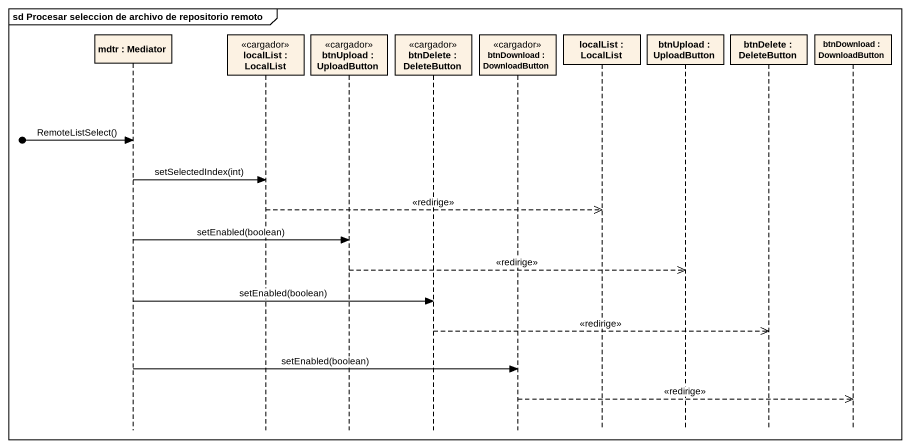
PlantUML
@startuml
mainframe sd Procesar seleccion de archivo de repositorio remoto
hide footbox
participant "mdtr : Mediator" as mdtr
participant "localList : LocalList" as localList <<cargador>>
participant "btnUpload : UploadButton" as btnUpload <<cargador>>
participant "btnDelete : DeleteButton" as btnDelete <<cargador>>
participant "btnDownload : DownloadButton" as btnDownload <<cargador>>
participant "localList : LocalList" as localList_2
participant "btnUpload : UploadButton" as btnUpload_2
participant "btnDelete : DeleteButton" as btnDelete_2
participant "btnDownload : DownloadButton" as btnDownload_2

[o-> mdtr : RemoteListSelect()
mdtr -> localList : setSelectedIndex(int)
localList -->> localList_2 : <<redirige>>
mdtr -> btnUpload : setEnabled(boolean)
btnUpload -->> btnUpload_2 : <<redirige>>
mdtr -> btnDelete : setEnabled(boolean)
btnDelete -->> btnDelete_2 : <<redirige>>
mdtr -> btnDownload : setEnabled(boolean)
btnDownload -->> btnDownload_2 : <<redirige>>
@enduml
